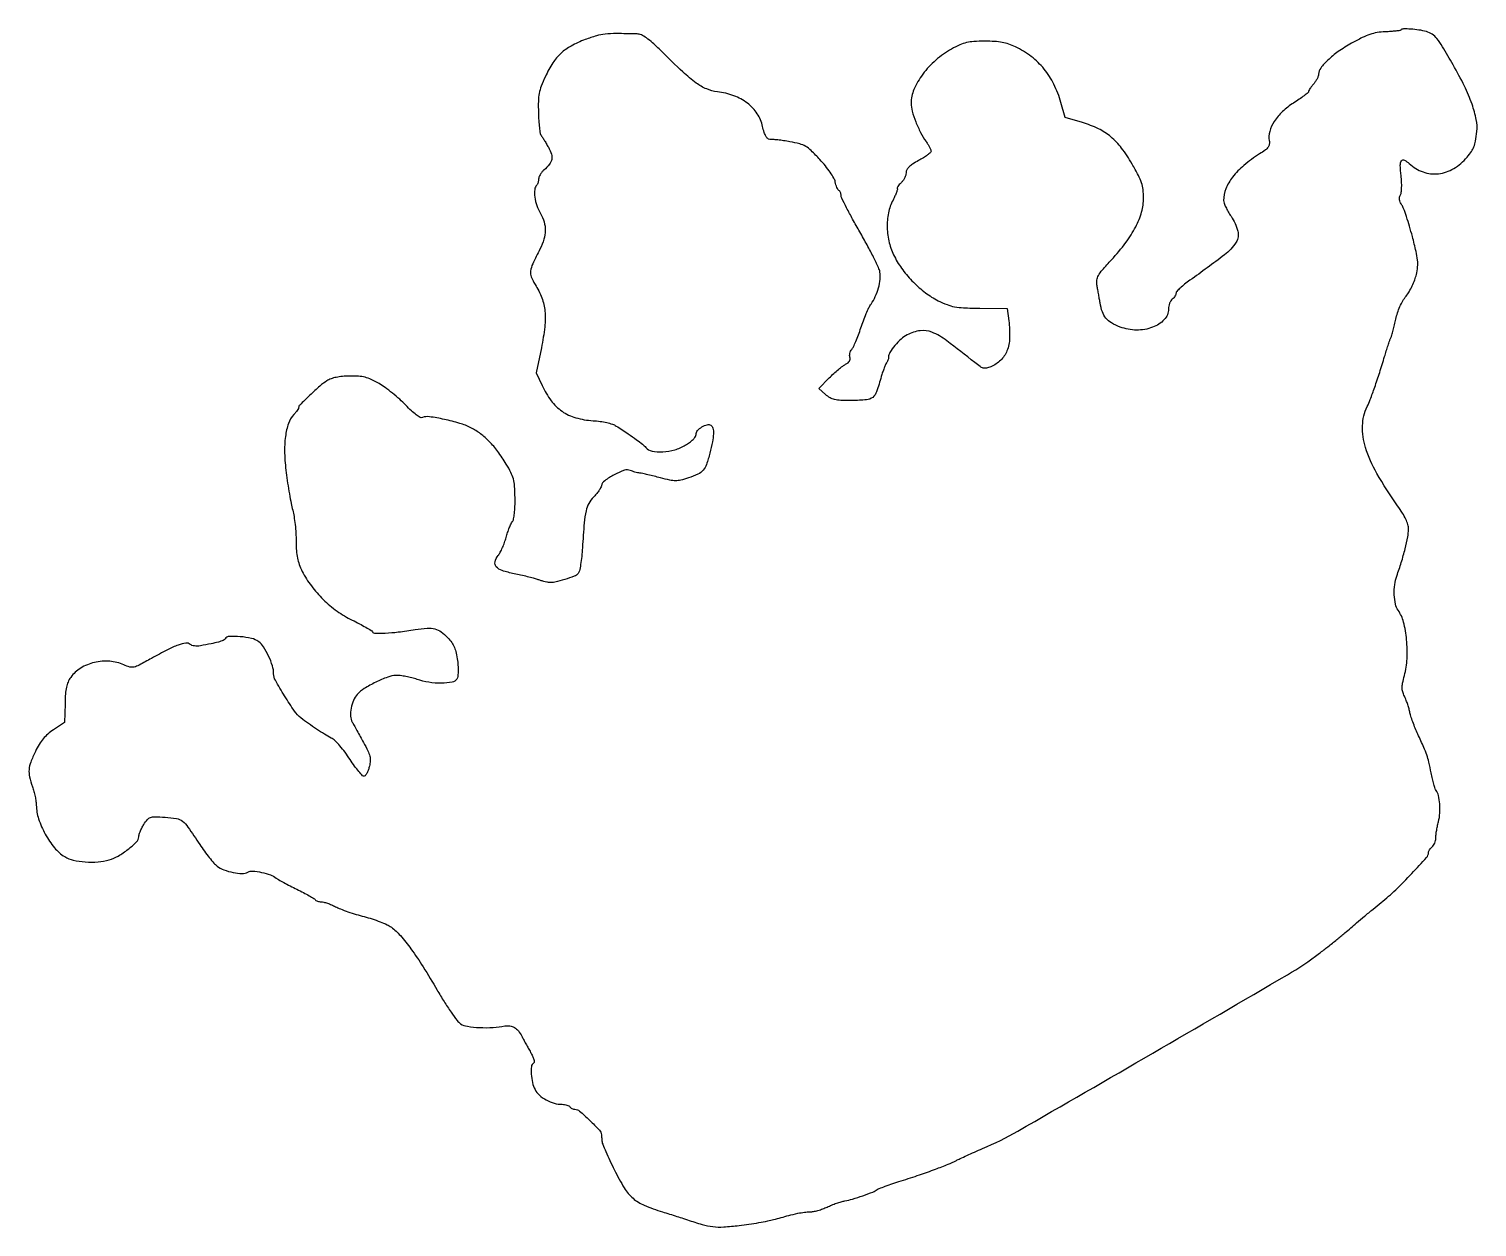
# Model space of a CAD drawing. Extents: x 0 to 579, y 1 to 480.
import ezdxf

# ---------------------------------------------------------------- set-up
doc = ezdxf.new("R2010")
doc.units = 0

msp = doc.modelspace()

# ---------------------------------------------------------------- linework, layer by layer
msp.add_lwpolyline([(548.893915, 479.560581, -0.165092), (548.52257, 479.377447, -0.005691), (546.8949, 479.181923, -0.010108), (544.940473, 479.009575, -0.006827), (542.705814, 478.888588, 0.029505), (539.411557, 478.55996, 0.042648), (536.573261, 477.854338, 0.034239), (533.474216, 476.553703, 0.012136), (529.228566, 474.288658, 0.023469), (523.926821, 470.955232, 0.036342), (519.726732, 467.552764, 0.042471), (516.886094, 464.393782, 0.158983), (516.026901, 461.90301, -0.085618), (515.880329, 461.131163, -0.030134), (515.420402, 460.097742, -0.028873), (514.767408, 459.000215, -0.030011), (514, 458, 0.014398), (513.234134, 457.063799, 0.018465), (512.5875, 456.157905, 0.016531), (512.10796, 455.375664, 0.129947), (512, 454.967279, -0.227539), (511.799548, 454.549607, -0.006829), (510.233826, 453.328867, -0.012299), (508.291754, 451.930749, -0.008034), (505.987494, 450.410179, 0.047038), (501.585451, 446.984981, 0.060634), (498.309065, 443.050857, 0.070822), (496.458047, 439.034985, 0.120421), (496.271248, 435.361389, -0.077968), (496.319609, 433.908, -0.127145), (495.869988, 432.766721, -0.078079), (494.735953, 431.629661, -0.01643), (492.409038, 430.04445, 0.032443), (486.147476, 425.478692, 0.054504), (481.636023, 420.798064, 0.067204), (478.914822, 416.087985, 0.100112), (478.018197, 411.429002, 0.088635), (478.210519, 410.408321, 0.019893), (478.906954, 408.774003, 0.020032), (479.875451, 406.925747, 0.018206), (481.018197, 405.099519, -0.082598), (483.716318, 399.227515, -0.212403), (483.02137, 394.711629, -0.087507), (478.356843, 389.662728, -0.008069), (464.582962, 379.530233, 0.012833), (462.444131, 377.925215, 0.01837), (460.639995, 376.386485, 0.014451), (459.259524, 375.043044, 0.194937), (459, 374.402678, -0.098345), (458.894271, 373.870333, -0.041519), (458.559375, 373.219304, -0.038985), (458.073942, 372.561883, -0.041051), (457.5, 372, 0.085273), (456.924901, 371.328115, 0.043708), (456.440625, 370.32672, 0.041754), (456.110829, 369.178194, 0.049081), (456, 368.051869, -0.193517), (454.288116, 363.794424, -0.112679), (449.620556, 360.72458, -0.092452), (443.192519, 359.601467, -0.088073), (436.673491, 360.835602, -0.038968), (433.165722, 362.489936, -0.089322), (430.932841, 364.358307, -0.091319), (429.520958, 366.860413, -0.042068), (428.601234, 370.5, 0.000995), (428.307297, 372.260668, 0.000692), (427.968701, 374.247538, 0.000698), (427.638496, 376.153147, 0.001445), (427.374185, 377.640556, -0.080956), (427.339987, 379.629272, -0.094713), (427.956547, 381.410539, -0.047794), (429.543695, 383.645017, -0.007347), (433.17118, 387.716322, 0.024306), (438.89357, 394.594838, 0.041674), (442.867234, 400.904839, 0.050237), (445.212407, 406.805323, 0.069592), (446, 412.436571, 0.029249), (445.803517, 415.79247, 0.051976), (445.197628, 418.491522, 0.039262), (443.925234, 421.474672, 0.010385), (441.428101, 426.019509, 0.030881), (437.206174, 432.394788, 0.056934), (432.925425, 436.894962, 0.060869), (427.947531, 440.121204, 0.040874), (421.624175, 442.586592), (414.633278, 444.673185), (412.948601, 450.647423, 0.04613), (410.156035, 457.910821, 0.056873), (406.225198, 464.004961, 0.05791), (401.088085, 468.972476, 0.050564), (394.718414, 472.894268, 0.031425), (392.096647, 473.965864, 0.036445), (389.486799, 474.638728, 0.030644), (386.458108, 474.998384, 0.014233), (382.498809, 475.111111, 0.0137), (378.091369, 474.990323, 0.04427), (375.194637, 474.572417, 0.048903), (372.57203, 473.675602, 0.019577), (369.179296, 471.967677, 0.053383), (362.905265, 467.562224, 0.052871), (357.683523, 461.915385, 0.057323), (354.167982, 455.861878, 0.10327), (353, 450.267181, 0.069406), (353.430886, 447.178048, 0.024411), (354.86766, 442.927915, 0.024559), (356.837059, 438.563842, 0.036454), (359.013703, 434.980755, -0.016009), (359.774145, 433.837017, -0.018887), (360.416525, 432.707166, -0.018057), (360.883298, 431.723596, -0.102099), (361, 431.158042, -0.216882), (360.754524, 430.618741, -0.018105), (359.53125, 429.628938, -0.021539), (357.915547, 428.521173, -0.014878), (356, 427.403483, 0.018217), (353.634505, 426.002003, 0.051235), (352.133011, 424.803433, 0.07776), (351.289996, 423.670077, 0.121677), (351, 422.496059, -0.074531), (350.854715, 421.526819, -0.041808), (350.410699, 420.418827, -0.040616), (349.761634, 419.350368, -0.052083), (348.993869, 418.494452, 0.022839), (348.258423, 417.765106, 0.037203), (347.713129, 417.076148, 0.043557), (347.397062, 416.508554, 0.311098), (347.451024, 416.215643, -0.275755), (347.542129, 415.854727, -0.014481), (347.151854, 414.676382, -0.019464), (346.56568, 413.24105, -0.012585), (345.782002, 411.626178, 0.070126), (343.970977, 406.456453, 0.055548), (343.462164, 400.551061, 0.054198), (344.2703, 394.525559, 0.059134), (346.348529, 389, 0.040506), (349.654869, 383.712724, 0.035455), (353.90862, 378.770706, 0.035843), (358.76066, 374.535967, 0.044256), (363.852357, 371.361732, 0.024113), (367.404743, 369.771979, 0.048287), (370.360857, 368.934495, 0.034191), (374.019912, 368.525859, 0.007073), (380.5, 368.339728), (391.5, 368.179456), (392.097444, 363.339728, -0.038745), (392.411223, 356.428816, -0.085457), (391.35154, 351.269607, -0.108689), (388.859399, 347.54436, -0.093259), (384.903459, 344.960011, -0.041211), (383.155731, 344.399543, -0.120988), (381.900931, 344.415679, -0.090213), (380.587133, 345.023954, -0.016908), (378.463359, 346.629606, 0.008946), (367.27032, 355.375443, 0.0642), (361.321252, 358.759233, 0.13142), (356.634299, 359.360506, 0.086502), (351.421222, 357.711691, 0.064936), (349.016465, 356.035986, 0.035361), (346.528268, 353.427586, 0.03378), (344.554729, 350.684048, 0.139916), (344, 348.740493, -0.051648), (343.939642, 348.157723, -0.03495), (343.757327, 347.514707, -0.035197), (343.490399, 346.911343, -0.057283), (343.17388, 346.45, 0.076546), (342.781937, 345.828945, 0.011435), (342.222386, 344.457188, 0.012632), (341.63509, 342.792552, 0.010591), (341.094834, 341, -0.015441), (339.212006, 334.965292, -0.138265), (337.642096, 332.709964, -0.151514), (335.185164, 331.708149, -0.019675), (329.460331, 331.438409, -0.008861), (324.845445, 331.484486, -0.048328), (322.369974, 331.793748, -0.079285), (320.592968, 332.501667, -0.049983), (318.794012, 333.833335), (316.088023, 336.289851), (320.294012, 340.507049, -0.011782), (322.075069, 342.210622, -0.011507), (323.948211, 343.842225, -0.01147), (325.65743, 345.198135, -0.041711), (326.827559, 345.938816, 0.046291), (327.788501, 346.559462, 0.087629), (328.401382, 347.244309, 0.112652), (328.651366, 347.972165, 0.118773), (328.553449, 348.72131, -0.092078), (328.420698, 349.439541, -0.055956), (328.518082, 350.300238, -0.053559), (328.815417, 351.164139, -0.06307), (329.277948, 351.894618, 0.06263), (329.925566, 352.915421, 0.009932), (330.895294, 355.084669, 0.010879), (331.937046, 357.702276, 0.009326), (332.921524, 360.5, -0.010494), (333.936591, 363.363271, -0.01053), (335.069825, 366.178125, -0.010401), (336.160086, 368.589667, -0.040798), (336.98066, 370, 0.046099), (338.696165, 373.021577, 0.038187), (339.958049, 376.501187, 0.039613), (340.626087, 379.930743, 0.072019), (340.538912, 382.779128, 0.06577), (339.961313, 384.609094, 0.006557), (337.958115, 388.753875, 0.008161), (335.414777, 393.643469, 0.006397), (332.502623, 398.864946, -0.004562), (329.627808, 403.975293, -0.006712), (327.203895, 408.521001, -0.003451), (325.2362, 412.398979, -0.116181), (325, 413.401773, 0.053124), (324.935419, 414.007891, 0.048795), (324.744191, 414.605258, 0.052103), (324.462841, 415.106557, 0.100758), (324.129162, 415.420174, -0.127643), (323.755523, 415.810695, -0.027716), (323.342955, 416.65617, -0.027191), (322.962637, 417.717146, -0.023111), (322.675592, 418.872041, 0.083066), (322.105148, 420.37321, 0.018563), (320.630335, 422.694406, 0.018774), (318.703065, 425.279229, 0.017169), (316.531321, 427.792826, 0.011902), (313.0495, 431.378508, 0.060067), (310.842039, 433.078674, 0.070783), (308.459499, 434.071921, 0.020311), (304.542571, 434.919203, 0.006549), (301.997001, 435.328217, 0.008628), (299.665324, 435.630588, 0.006559), (297.715038, 435.823485, 0.078987), (296.964622, 435.769227, -0.216326), (295.981991, 435.964593, -0.095388), (295.050693, 436.947887, -0.061928), (294.230248, 438.671134, -0.02905), (293.588346, 441.059403, 0.094929), (291.477929, 446.138946, 0.083845), (287.564128, 450.337066, 0.075827), (282.105065, 453.331923, 0.05892), (275.504999, 454.896106, -0.07222), (271.229391, 456.029796, -0.056147), (267.038428, 458.404699, -0.031784), (261.71027, 462.813658, -0.006683), (253.010386, 471.219135, 0.010333), (249.592824, 474.473152, 0.031465), (247.095854, 476.481294, 0.047489), (245.10324, 477.620869, 0.0993), (243.369701, 478.020635, 0.004889), (234.995441, 478.17905, 0.029175), (230.633784, 477.964294, 0.043671), (227.117555, 477.270468, 0.019771), (222.659675, 475.785042, 0.033592), (216.999016, 473.200326, 0.063022), (212.915283, 470.276438, 0.063151), (209.693919, 466.431736, 0.033864), (206.701293, 461, 0.016495), (205.046553, 457.117428, 0.044982), (204.222054, 454.250076, 0.042055), (203.894698, 451.174293, 0.012981), (203.913308, 446.510479, 0.00913), (204.064519, 443.376462, 0.012596), (204.322386, 440.571052, 0.009244), (204.636744, 438.26248, 0.132302), (204.969776, 437.510479, -0.028258), (205.409048, 436.899674, -0.004794), (206.168497, 435.681268, -0.005223), (207.032983, 434.230387, -0.004628), (207.903117, 432.702348, -0.044683), (209.133243, 429.940985, -0.132208), (209.270797, 427.887628, -0.12365), (208.358311, 425.95967, -0.036798), (206.092624, 423.583824, 0.039439), (205.291882, 422.735233, 0.036925), (204.614708, 421.753314, 0.039106), (204.146976, 420.789355, 0.093668), (204, 420.011679, -0.038896), (203.945733, 419.31515, -0.035083), (203.783926, 418.610274, -0.036862), (203.546939, 417.99831, -0.085768), (203.26443, 417.597763, 0.174681), (202.424643, 415.811746, 0.055125), (202.474007, 412.817724, 0.05012), (203.262134, 409.402252, 0.050829), (204.711752, 406.228971, -0.059703), (206.192273, 402.830182, -0.076135), (206.667207, 399.449598, -0.071028), (206.115786, 395.902434, -0.044417), (204.535285, 392, 0.00918), (201.636266, 386.077828, 0.074993), (200.785564, 383.197272, 0.128874), (201.064273, 380.863812, 0.047006), (202.580935, 377.871791, -0.050064), (205.255302, 372.515079, -0.066115), (206.502918, 367.209782, -0.053639), (206.451339, 360.954922, -0.021527), (205.099548, 352.49604), (203.065144, 342.53746), (205.376624, 337.488523, 0.052535), (208.990931, 331.380357, 0.081728), (213.38077, 327.137084, 0.082437), (218.869404, 324.547597, 0.054375), (225.764279, 323.380498, -0.018841), (228.625198, 323.102935, -0.022956), (231.272265, 322.620436, -0.025191), (233.502341, 321.987435, -0.061449), (235.037892, 321.246269, -0.003835), (239.836532, 318.101647, -0.010155), (243.20422, 315.757512, -0.013245), (245.558668, 313.94946, -0.049216), (246.887125, 312.636006, 0.177632), (249.359177, 311.199271, 0.058129), (253.6334, 310.947873, 0.053944), (258.438223, 311.748745, 0.064375), (262.662142, 313.542154, 0.025662), (264.402681, 314.685995, 0.037991), (265.788496, 315.873925, 0.044316), (266.721472, 316.986974, 0.153447), (267, 317.873174, -0.1847), (267.579227, 319.387702, -0.070666), (269.33518, 320.864114, -0.071709), (271.398131, 321.772682, -0.209293), (272.904647, 321.558931, -0.203588), (273.733633, 320.386706, -0.062095), (273.932713, 318.176181, -0.040504), (273.558404, 314.94067, -0.014667), (272.523749, 310.429869, -0.01981), (271.14068, 305.868806, -0.095069), (269.788793, 303.527304, -0.106583), (267.742005, 301.986588, -0.02806), (263.907106, 300.469146, -0.019046), (260.855027, 299.582928, -0.06233), (258.772526, 299.331808, -0.053601), (256.531781, 299.5829, -0.011535), (252.734067, 300.519348, 0.004313), (250.200681, 301.18299, 0.004794), (247.743757, 301.779002, 0.004448), (245.639907, 302.248369, 0.024849), (244.5, 302.433406, -0.023668), (243.602498, 302.57692, -0.01427), (242.554192, 302.827273, -0.01428), (241.524382, 303.136287, -0.024177), (240.684484, 303.460529, 0.19316), (238.333705, 303.543188, 0.034677), (234.243364, 301.737131, 0.034823), (230.438205, 299.379263, 0.188107), (229.140839, 297.375394, -0.07895), (228.816884, 296.515443, -0.022694), (228.055186, 295.309183, -0.022229), (227.059865, 294.008178, -0.021976), (225.949351, 292.795505, 0.072045), (224.064367, 290.271982, 0.07071), (222.958009, 287.301461, 0.033498), (222.25197, 282.577891, 0.00453), (221.527409, 272.579656, -0.010691), (221.229103, 269.064678, -0.014166), (220.798968, 265.882974, -0.011488), (220.309186, 263.2756, -0.121611), (219.841385, 262.308881, -0.128578), (218.285714, 261.192817, -0.017428), (214.459451, 259.874895, -0.020017), (210.50767, 258.837027, -0.078603), (208, 258.686588, -0.03137), (207.225117, 258.811388, -0.009314), (206.059375, 259.097941, -0.009306), (204.758594, 259.469552, -0.009916), (203.5, 259.88205, 0.017989), (201.926515, 260.369767, 0.005531), (199.520242, 260.99325, 0.005526), (196.8102, 261.63184, 0.006033), (194.164655, 262.191013, -0.029637), (189.413527, 263.43199, -0.13553), (187.056193, 264.990501, -0.245022), (186.578305, 266.972127, -0.10604), (187.806516, 269.481154, 0.044539), (188.629282, 270.743847, 0.017775), (189.533921, 272.602665, 0.017424), (190.37316, 274.688453, 0.020999), (191.008897, 276.702861, -0.013798), (191.592535, 278.649402, -0.014433), (192.27477, 280.531466, -0.014226), (192.955609, 282.119292, -0.0599), (193.499438, 283, 0.119648), (193.995824, 284.069128, 0.021532), (194.333785, 286.254165, 0.02023), (194.53254, 289.091175, 0.011818), (194.552496, 292.5, 0.012235), (194.353668, 297.203169, 0.046888), (193.886005, 300.093256, 0.053908), (192.921896, 302.640372, 0.019857), (191.045893, 306, 0.020961), (187.622347, 311.103306, 0.034863), (184.277814, 315.053945, 0.03976), (180.776051, 318.119748, 0.041793), (176.888658, 320.535875, 0.045833), (172.450168, 322.313607, 0.019999), (166.294852, 323.881148, 0.016025), (160.294196, 324.956492, 0.128623), (157.528999, 324.649502, -0.220037), (156.622987, 324.71008, -0.033857), (155.062176, 325.705283, -0.029133), (153.114865, 327.324158, -0.01423), (150.818726, 329.596854, 0.019284), (148.411784, 331.931541, 0.013254), (145.515949, 334.395975, 0.013381), (142.597785, 336.622784, 0.026351), (140.145815, 338.202644, 0.019778), (137.022926, 339.828984, 0.047192), (134.565736, 340.715553, 0.046958), (131.978524, 341.128053, 0.019412), (128.430992, 341.218326, 0.01816), (125.479441, 341.07153, 0.029499), (122.996045, 340.708916, 0.035016), (120.945593, 340.132652, 0.056265), (119.317136, 339.333141, 0.037477), (116.505986, 337.223811, 0.0108), (112.491193, 333.556195, 0.004802), (108.456591, 329.632687, 0.200045), (108, 328.537134, -0.141285), (107.898509, 328.185132, -0.015537), (107.424502, 327.480997, -0.017991), (106.791156, 326.664172, -0.013626), (106.040857, 325.81348, 0.105995), (103.93145, 322.285046, 0.049474), (102.717496, 317.071119, 0.040136), (102.388512, 310.451512, 0.023965), (103.007042, 302.587387, 0.006123), (103.588718, 298.419198, 0.005416), (104.294708, 294.092184, 0.005446), (105.01539, 290.208035, 0.016477), (105.62154, 287.587387, -0.025847), (106.142945, 285.123822, -0.011716), (106.581799, 281.854967, -0.011565), (106.884744, 278.377456, -0.015536), (106.988131, 275.216756, 0.015369), (107.11327, 271.351591, 0.0343), (107.499249, 268.437213, 0.039411), (108.236733, 265.863104, 0.027811), (109.446154, 263.10626, 0.043822), (113.078155, 257.269285, 0.03849), (117.819037, 251.876357, 0.038215), (123.369784, 247.235847, 0.041582), (129.413606, 243.639146, -0.007198), (132.321598, 242.168961, -0.010041), (134.876068, 240.764918, -0.006812), (136.960538, 239.525963, -0.117366), (137.518526, 238.970024, 0.257104), (138.624785, 238.34553, 0.015458), (142.581403, 238.425876, 0.018112), (147.84999, 238.887725, 0.0085), (154.623961, 239.846872, -0.023045), (159.395466, 240.381477, -0.077431), (162.517254, 240.102715, -0.096238), (165.028661, 238.934172, -0.048128), (167.66456, 236.605624, -0.03449), (169.262197, 234.63841, -0.053105), (170.325885, 232.723467, -0.047456), (171.036792, 230.473829, -0.021739), (171.55122, 227.436343, -0.016494), (171.775478, 224.987251, -0.023957), (171.798094, 222.817504, -0.026051), (171.641406, 221.072898, -0.105933), (171.275302, 220.078427, -0.211279), (169.346621, 218.785558, -0.041384), (165.087345, 218.39524, -0.040887), (160.077301, 218.761956, -0.044721), (155.34724, 219.940442, 0.021022), (153.233638, 220.574671, 0.01636), (150.890054, 221.090791, 0.016645), (148.670778, 221.427932, 0.038057), (146.980603, 221.497942, 0.080191), (143.613108, 220.833813, 0.024616), (138.833416, 218.790524, 0.024974), (134.239828, 216.262267, 0.070656), (131.433169, 213.926153, 0.085323), (129.917113, 211.536406, 0.055166), (128.994195, 208.384804, 0.056324), (128.79718, 205.217624, 0.111088), (129.470202, 202.801549, 0.002131), (130.150018, 201.54884, 0.000507), (131.292726, 199.4694, 0.000522), (132.61042, 197.083177, 0.000515), (133.938421, 194.690026, -0.012684), (135.669355, 191.383593, -0.052491), (136.445911, 189.269491, -0.074863), (136.625723, 187.434714, -0.045148), (136.315825, 185.266916, -0.026663), (135.901205, 183.854545, -0.033262), (135.362177, 182.598416, -0.035244), (134.784721, 181.640105, -0.160424), (134.269279, 181.256426, -0.286323), (133.595112, 181.418533, -0.016822), (132.104284, 183.039971, -0.021281), (130.385525, 185.221673, -0.013675), (128.573038, 187.886053, 0.017215), (126.584434, 190.765288, 0.020025), (124.495334, 193.354466, 0.020954), (122.544023, 195.403987, 0.072826), (121.062025, 196.467926, -0.016982), (118.330759, 198.000026, -0.009806), (115.147372, 200.017118, -0.009535), (111.884464, 202.266021, -0.011321), (108.894537, 204.516293, -0.074906), (106.333731, 207.246199, -0.012497), (102.388867, 213.281526, -0.009791), (98.678934, 219.550707, -0.129407), (98, 222.130028, 0.075765), (97.516368, 225.303368, 0.03343), (95.980628, 229.270882, 0.033018), (93.975217, 232.922951, 0.096257), (92.002149, 234.99847, 0.09894), (89.107014, 236.296699, 0.035079), (84.599757, 236.997141, 0.03051), (80.241798, 237.097569, 0.249827), (78.579826, 236.129162, -0.164682), (77.826047, 235.506041, -0.022716), (75.86666, 234.859045, -0.018641), (72.962852, 234.160031, -0.006297), (68.68681, 233.353806, -0.039389), (67.517047, 233.242312, -0.037904), (66.328856, 233.313071, -0.040372), (65.292749, 233.540366, -0.099342), (64.610168, 233.908569, 0.211207), (62.849277, 234.408119, 0.051594), (59.852148, 233.665253, 0.032369), (55.50587, 231.772219, 0.009452), (49.0827, 228.309842, -0.005723), (44.195298, 225.628089, -0.064975), (42.137043, 224.851859, -0.123792), (40.449253, 224.877956, -0.039937), (38.07466, 225.722279, 0.08663), (32.396659, 227.163822, 0.076656), (26.307191, 226.692702, 0.07892), (20.802567, 224.44453, 0.102044), (16.814319, 220.739236, 0.050798), (15.746959, 218.863179, 0.05048), (15.077067, 216.806527, 0.036432), (14.697266, 214.134181, 0.012362), (14.525983, 210.210228), (14.38394, 202.695411), (9.898191, 199.743883, 0.032922), (7.661586, 198.05141, 0.03977), (5.814435, 196.175569, 0.037469), (4.205332, 193.937248, 0.024527), (2.682943, 191.146177, 0.0209), (0.820458, 186.843382, 0.070939), (0.139695, 183.869943, 0.077566), (0.347174, 180.968702, 0.02825), (1.5, 177, -0.01877), (2.077632, 175.143526, -0.014444), (2.572269, 173.079656, -0.014672), (2.922607, 171.121062, -0.033415), (3.043893, 169.624273, 0.07684), (3.973367, 164.124705, 0.046147), (6.636759, 158.047282, 0.046331), (10.342374, 152.605839, 0.081874), (14.427605, 149.044743, 0.082892), (17.838179, 147.650107, 0.037146), (22.643771, 146.931164, 0.036539), (27.757014, 146.92503, 0.053332), (32.186524, 147.723786, 0.061792), (35.759205, 149.269789, 0.032347), (39.774382, 151.99613, 0.027864), (43.175844, 154.960741, 0.201627), (44.003738, 156.917365, -0.07819), (44.135742, 157.743611, -0.019792), (44.608658, 159.022998, -0.0197), (45.272709, 160.459389, -0.018767), (46.057792, 161.863054, -0.031224), (47.490054, 163.912661, -0.141842), (48.666029, 164.746261, -0.091048), (50.364196, 165.008556, -0.00881), (54.545251, 164.816221, -0.026685), (59.124233, 164.278269, -0.124454), (61.533862, 163.208143, -0.074799), (63.717947, 160.891249, -0.005983), (68.441239, 153.906791, 0.011691), (70.293366, 151.234258, 0.011752), (72.265284, 148.655952, 0.011635), (74.08758, 146.491068, 0.045362), (75.358272, 145.290144, 0.07674), (78.066562, 143.76335, 0.041012), (81.769908, 142.705731, 0.040422), (85.390712, 142.28602, 0.13705), (87.680383, 142.84101, -0.14977), (89.618097, 143.259845, -0.029959), (93.1585, 142.745185, -0.032246), (96.719219, 141.76461, -0.087391), (99, 140.496208, 0.040281), (99.952835, 139.84244, 0.005553), (102.053091, 138.668387, 0.006341), (104.578551, 137.334472, 0.005329), (107.287119, 135.983729, -0.00655), (109.925244, 134.66006, -0.009287), (112.233829, 133.408698, -0.005911), (114.126949, 132.306817, -0.120145), (114.596136, 131.844449, 0.124178), (114.930589, 131.520056, 0.047248), (115.525844, 131.248057, 0.043095), (116.258775, 131.062429, 0.040501), (117.028223, 131, -0.065146), (118.013268, 130.87111, -0.018449), (119.494888, 130.417478, -0.018257), (121.146231, 129.776005, -0.018368), (122.742985, 129.016946, 0.027903), (124.724689, 128.120788, 0.009503), (127.692875, 127.037659, 0.009415), (131.022729, 125.963436, 0.010712), (134.251085, 125.063662, -0.016098), (137.429865, 124.140697, -0.015118), (140.610793, 122.997526, -0.015283), (143.368125, 121.812822, -0.049251), (145.083436, 120.796716, -0.055579), (148.681647, 117.483021, -0.021361), (152.922605, 112.160467, -0.01734), (157.786139, 104.98065, -0.008989), (163.381146, 95.704395, 0.009435), (166.186344, 91.062871, 0.011825), (168.968312, 86.873082, 0.010081), (171.43839, 83.485001, 0.085438), (172.812433, 82.204395, 0.108647), (175.493704, 81.185017, 0.024325), (180.391151, 80.70242, 0.025912), (185.779946, 80.714428, 0.037492), (190.5, 81.32666, -0.089228), (192.486099, 81.378214, -0.097808), (194.296448, 80.723472, -0.085885), (195.895513, 79.339616, -0.053137), (197.260666, 77.255476, 0.004625), (197.951672, 75.937751, 0.002075), (198.882858, 74.218425, 0.002054), (199.882043, 72.409384, 0.002793), (200.799352, 70.785972, -0.022865), (201.578378, 69.268133, -0.041216), (202.052431, 67.953488, -0.052854), (202.211938, 66.952912, -0.273987), (201.962712, 66.476955, 0.232137), (201.125353, 65.144388, 0.040446), (201.052049, 62.088679, 0.042111), (201.535159, 58.685967, 0.063094), (202.566418, 55.871562, 0.092541), (204.297309, 53.649635, 0.05709), (207.020275, 51.744976, 0.055213), (210.228403, 50.441212, 0.069032), (213.408864, 50, -0.037161), (214.400837, 49.926174, -0.0411), (215.33704, 49.70625, -0.04511), (216.091477, 49.384574, -0.131761), (216.5, 49, 0.086296), (216.839645, 48.617205, 0.053385), (217.3485, 48.29375, 0.051607), (217.938277, 48.074155, 0.063412), (218.520634, 48, -0.180463), (220.337283, 47.322252, -0.01269), (224.41576, 43.601649, -0.013042), (228.290734, 39.68298, -0.170242), (229.106299, 37.839196, 0.002452), (229.158621, 37.218615, 0.001313), (229.229003, 36.452764, 0.001307), (229.304915, 35.671679, 0.002045), (229.374742, 35, 0.072865), (229.628522, 34.019025, 0.00393), (230.898981, 31.067608, 0.00607), (232.485771, 27.575322, 0.004385), (234.335948, 23.719516, 0.023421), (238.277836, 16.555014, 0.076081), (241.768156, 12.425399, 0.079368), (246.25093, 9.622246, 0.026978), (253.5, 7.005004, -0.001871), (256.399999, 6.119737, -0.001811), (259.325, 5.203241, -0.001787), (261.893327, 4.378159, -0.006668), (263.5, 3.83187, 0.015137), (269.428706, 1.927418, 0.04265), (273.695944, 1.083293, 0.042679), (278.042898, 0.975731, 0.015175), (284.237832, 1.5405, 0.006445), (288.113941, 2.063627, 0.005857), (292.101113, 2.701977, 0.005871), (295.653887, 3.356585, 0.018751), (298, 3.909497, -0.002867), (304.046469, 5.538796, -0.012047), (307.70617, 6.408763, -0.019909), (310.312038, 6.854682, -0.032428), (312.550295, 7, 0.048707), (313.914709, 7.133229, 0.019712), (315.734995, 7.5673, 0.019282), (317.670991, 8.191873, 0.02321), (319.434276, 8.931234, -0.015458), (321.210545, 9.708621, -0.012006), (323.186943, 10.447159, -0.012181), (325.064797, 11.047116, -0.02853), (326.5, 11.379885, 0.029922), (329.552456, 12.096586, 0.011349), (333.718284, 13.445461, 0.009253), (337.717388, 14.924972, 0.068092), (339.492116, 15.914945, -0.07009), (340.231387, 16.323477, -0.003912), (342.700809, 17.244735, -0.005968), (345.670576, 18.28629, -0.00433), (349, 19.377523, 0.004513), (356.427154, 21.814809, 0.007083), (362.760603, 24.05716, 0.007953), (367.836558, 26.027969, 0.025686), (371.113036, 27.560933, -0.013554), (372.600386, 28.301303, -0.002762), (375.275289, 29.525604, -0.002908), (378.4019, 30.913986, -0.002725), (381.613036, 32.296803, 0.030043), (395.704636, 39.30042, 0.001007), (449.665932, 70.435791, 0.000987), (503.584262, 101.833661, 0.03078), (516.402971, 110.432007, 0.003758), (519.765546, 113.041133, 0.003044), (523.334821, 115.889278, 0.003076), (526.59452, 118.556345, 0.007955), (528.902971, 120.531703, -0.0048), (531.186684, 122.510986, -0.001907), (534.357867, 125.185797, -0.001887), (537.802558, 128.046862, -0.002369), (541.017427, 130.671123, 0.020594), (546.880558, 135.82427, 0.013004), (553.304556, 142.284717, 0.006558), (559.205276, 148.702508, 0.184639), (560, 150.781238, -0.109565), (560.101836, 151.240388, -0.038824), (560.434761, 151.829855, -0.036287), (560.913683, 152.441518, -0.035327), (561.480036, 152.983431, 0.073608), (562.042645, 153.610686, 0.046209), (562.508771, 154.480769, 0.045417), (562.816181, 155.444766, 0.061121), (562.903765, 156.355876, -0.03643), (562.955982, 157.476247, -0.010537), (563.198604, 159.192039, -0.010536), (563.554631, 161.119878, -0.011058), (563.986541, 163, 0.0446), (564.53646, 166.434221, 0.036741), (564.522325, 170.145948, 0.037742), (564.01352, 173.451946, 0.112442), (563.018894, 175.5, -0.091408), (562.646164, 176.19256, -0.009519), (562.111508, 177.96875, -0.011564), (561.559343, 180.129192, -0.009013), (561.056322, 182.5, 0.008423), (560.140828, 186.840054, 0.026301), (559.323795, 189.710223, 0.021835), (558.13427, 192.744812, 0.00445), (555.748606, 198, -0.011731), (554.717423, 200.362302, -0.009837), (553.732841, 202.9125, -0.009961), (552.925291, 205.278972, -0.026745), (552.475823, 207, 0.018899), (552.099083, 208.541011, 0.012479), (551.55579, 210.281764, 0.012565), (550.941863, 211.950099, 0.023675), (550.350226, 213.257069, -0.045051), (549.667269, 214.955241, -0.073517), (549.4425, 216.488415, -0.051262), (549.639041, 218.37805, -0.012341), (550.360074, 221.447109, 0.050959), (551.407037, 228.209443, 0.037067), (551.236996, 235.824547, 0.037852), (550.01967, 242.828169, 0.093048), (547.835287, 247.549614, -0.106217), (546.773698, 250.01064, -0.038983), (546.326716, 253.791448, -0.038656), (546.478899, 257.845288, -0.05909), (547.289815, 261.264857, 0.012634), (549.131728, 266.720217, 0.013597), (550.64745, 272.130414, 0.013944), (551.699737, 276.878952, 0.047584), (552, 280.026917, 0.071768), (551.740031, 281.828772, 0.037397), (550.935915, 283.95644, 0.029781), (549.590132, 286.445586, 0.0157), (547.644495, 289.373009, -0.023209), (539.316191, 302.321365, -0.057027), (534.800399, 312.676314, -0.08073), (533.612784, 321.342476, -0.108998), (535.503423, 329, 0.025852), (536.712784, 331.801604, 0.005629), (538.490447, 336.755146, 0.005705), (540.464402, 342.674388, 0.004771), (542.427599, 349, -0.003749), (543.121585, 351.252344, -0.003862), (543.842629, 353.471875, -0.003736), (544.496809, 355.386101, -0.01639), (544.928275, 356.5, 0.028732), (545.329221, 357.616098, 0.006741), (545.866536, 359.528125, 0.006924), (546.425298, 361.747658, 0.006756), (546.927218, 364, -0.028826), (547.597389, 366.485352, -0.024937), (548.576678, 369.003578, -0.02562), (549.759964, 371.321677, -0.038289), (551.043255, 373.198475, 0.036548), (552.262553, 374.968443, 0.021284), (553.471274, 377.247711, 0.021202), (554.493046, 379.646732, 0.03336), (555.14077, 381.789506, 0.033438), (555.637218, 384.865713, 0.049438), (555.621809, 387.596881, 0.031833), (555.038065, 391.037096, 0.006541), (553.545008, 397.013642, 0.007323), (552.393114, 401.135051, 0.0088), (551.185355, 404.974292, 0.007714), (550.064532, 408.165037, 0.056762), (549.338882, 409.605553, -0.041452), (548.728746, 410.729918, -0.070273), (548.439472, 411.759069, -0.079955), (548.464628, 412.731067, -0.072314), (548.790481, 413.682942, 0.090801), (549.110796, 414.744338, 0.019418), (549.25212, 416.672609, 0.019691), (549.240615, 418.951765, 0.017635), (549.052374, 421.308917, -0.017942), (548.717161, 425.539185, -0.160215), (549.216106, 427.31072, -0.385483), (550.347969, 427.590915, -0.064971), (552.324028, 426.171381, 0.103395), (557.800766, 422.83876, 0.113701), (563.963492, 422.132128, 0.107275), (570.091438, 424.203736, 0.083798), (575.446602, 428.778198, 0.023338), (577.201576, 431.086821, 0.060466), (578.170021, 432.935589, 0.049431), (578.771593, 435.170259, 0.01168), (579.314509, 439, 0.07989), (579.114156, 443.77027, 0.034821), (577.412102, 449.895675, 0.028452), (574.344124, 457.202327, 0.016155), (569.856727, 465.682031, 0.004574), (565.626185, 472.932571, 0.034973), (563.376218, 476.170711, 0.076066), (561.476917, 477.911185, 0.079927), (559.174852, 478.968168, 0.029861), (556.197372, 479.606573, 0.023492), (552.91552, 479.950891, 0.017989), (549.967909, 480.014525, 0.195175)], format="xyb", close=True)

doc.saveas('drawing.dxf')
